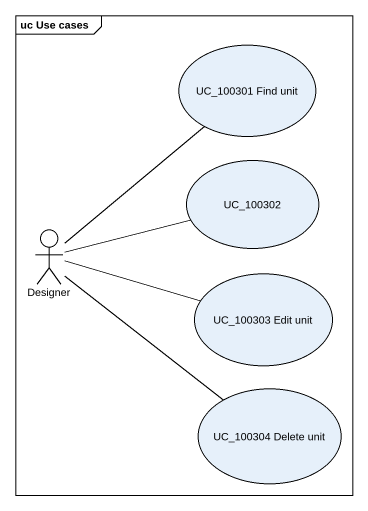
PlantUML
@startuml
mainframe uc Use cases
usecase "UC_100301 Find unit" as UC_100301_Find_unit
usecase UC_100302
actor Designer
usecase "UC_100303 Edit unit" as UC_100303_Edit_unit
usecase "UC_100304 Delete unit" as UC_100304_Delete_unit
Designer -up- UC_100301_Find_unit
Designer -right- UC_100302
Designer -right- UC_100303_Edit_unit
Designer -- UC_100304_Delete_unit
@enduml
